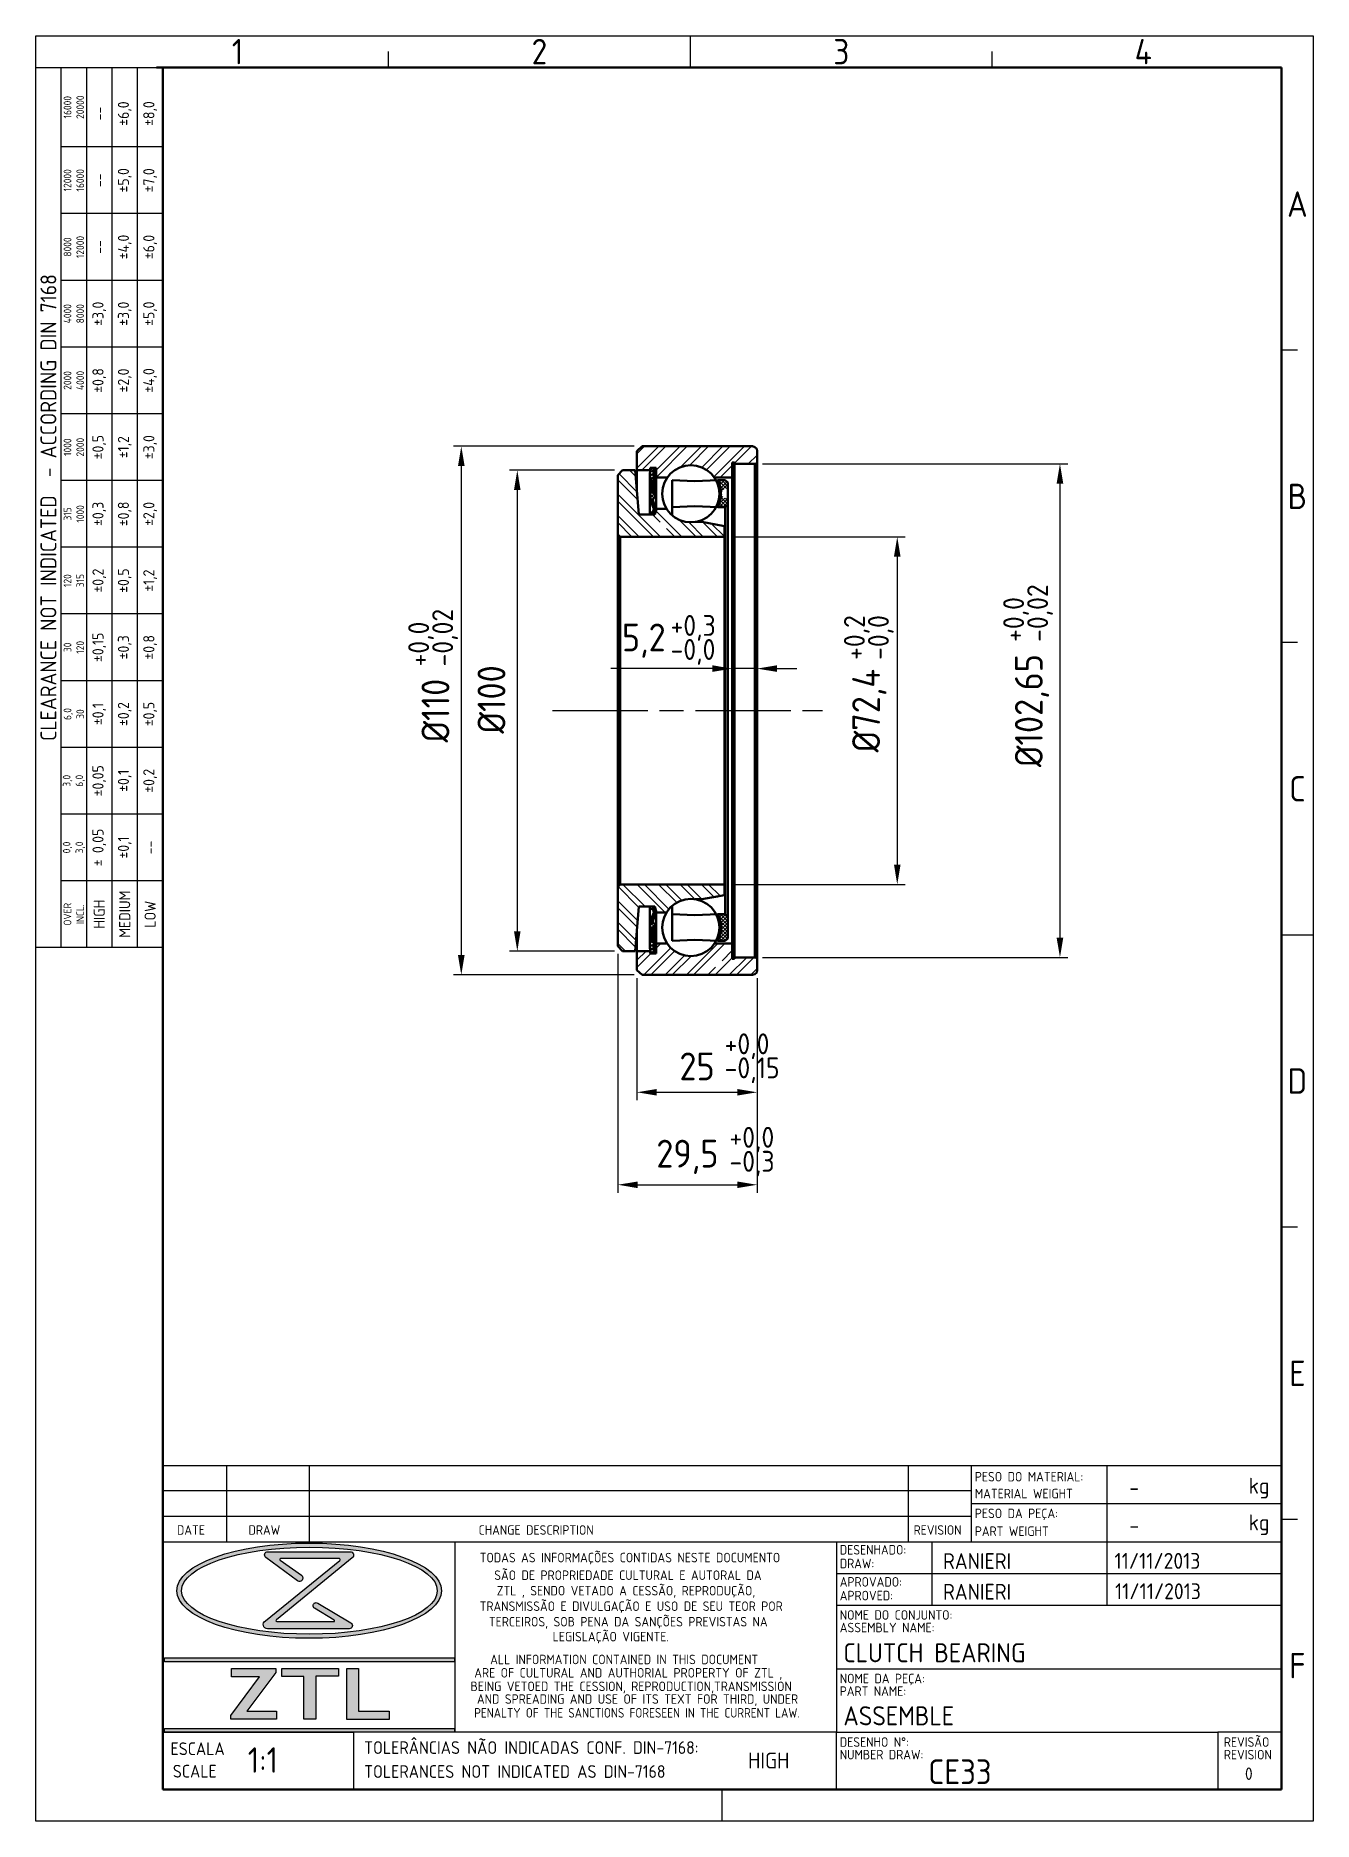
# Model space of a CAD drawing. Extents: x 21 to 181, y 31 to 256.
import ezdxf
from ezdxf.enums import TextEntityAlignment as Align

# ---------------------------------------------------------------- set-up
doc = ezdxf.new("R2010")
doc.units = 0
doc.linetypes.add('AM_ISO08W050', pattern=[18, 12, -1.5, 3, -1.5])
doc.layers.get('Defpoints').update_dxf_attribs({"linetype": 'CONTINUOUS'})
for name, color, linetype, lineweight in [('AM_0', 7, 'CONTINUOUS', 50), ('AM_4', 3, 'CONTINUOUS', 25), ('AM_7', 4, 'AM_ISO08W050', 25), ('AM_8', 1, 'CONTINUOUS', 25), ('AM_BOR', 7, 'CONTINUOUS', 50)]:
    doc.layers.add(name, color=color, linetype=linetype, lineweight=lineweight)
doc.styles.add('ACISOTS', font='isocp.shx', dxfattribs={"height": 1})
doc.styles.get("Standard").update_dxf_attribs({"font": 'ISOCP.SHX'})
doc.dimstyles.new('AM_ISO', dxfattribs={"dimtxt": 3.5, "dimasz": 2.5, "dimexe": 1, "dimexo": 1, "dimgap": 1.5, "dimtad": 1, "dimdsep": 46, "dimtxsty": 'Standard', "dimcen": 0, "dimclrd": 256, "dimclre": 256, "dimclrt": 2, "dimadec": 0, "dimazin": 2, "dimtp": 0.1, "dimtm": 0.1, "dimtfac": 0.71, "dimtdec": 3, "dimtmove": 0, "dimatfit": 3, "dimfxl": 1, "dimlwd": -1, "dimlwe": -1, "dimarcsym": 0})

# ---------------------------------------------------------------- blocks, each defined once
blk = doc.blocks.new('A4 ZTL')
at = {"layer": 'AM_0'}
for p, q in [((196, 276), (19, 276)), ((20, 276), (20, 5)), ((196, 5), (196, 276)), ((20, 5), (196, 5))]:
    blk.add_line(p, q, dxfattribs=at)
at = {"layer": 'AM_BOR', "color": 135, "lineweight": 25}
for p, q in [((0, 0), (0, 281)), ((0, 281), (201, 281)), ((55.5, 276), (55.5, 278.5)), ((103, 276), (103, 281)), ((150.5, 276), (150.5, 278.5)), ((201, 281), (201, 0)), ((4, 137.5), (4, 276)), ((8, 276), (8, 137.5)), ((12, 276), (12, 137.5)), ((16, 137.5), (16, 276)), ((20, 263.5), (4, 263.5)), ((20, 253), (4, 253)), ((20, 242.5), (4, 242.5)), ((20, 232), (4, 232)), ((198.5, 231.5), (196, 231.5)), ((20, 221.5), (4, 221.5)), ((20, 211), (4, 211)), ((20, 200.5), (4, 200.5)), ((20, 190), (4, 190)), ((198.5, 185.5), (196, 185.5)), ((20, 179.5), (4, 179.5)), ((20, 169), (4, 169)), ((20, 158.5), (4, 158.5)), ((20, 148), (4, 148)), ((196, 139.5), (201, 139.5)), ((198.5, 93.5), (196, 93.5)), ((198.5, 47.5), (196, 47.5)), ((108, 0), (108, 5)), ((201, 0), (0, 0))]:
    blk.add_line(p, q, dxfattribs=at)
blk.add_lwpolyline([(20, 276), (20, 137.5), (0, 137.5), (0, 276)], close=True, dxfattribs=at)
at = {"layer": 'AM_BOR', "color": 135, "lineweight": 25, "style": 'ACISOTS'}
for s, p in [('1', (31.75, 278.5)), ('2', (79.25, 278.5)), ('3', (126.75, 278.5)), ('4', (174.25, 278.5)), ('A', (198.5, 254.5)), ('B', (198.5, 208.5)), ('C', (198.5, 162.5)), ('D', (198.5, 116.5)), ('E', (198.5, 70.5)), ('F', (198.5, 24.5))]:
    blk.add_text(s, height=4, dxfattribs=at).set_placement(p, align=Align.MIDDLE)
at = {"layer": 'AM_BOR', "color": 135, "lineweight": 25, "attachment_point": 5, "rotation": 90}
for s, insert, char_height, width in [('16000\\P20000', (6, 269.75), 1.2, 12.5), ('±6,0', (14, 268.75), 1.75, 10.5), ('±8,0', (18, 268.75), 1.75, 10.5), ('--', (10, 268.75), 1.75, 10.5), ('12000\\P16000', (6, 258.25), 1.2, 10.5), ('--', (10, 258.25), 1.75, 10.5), ('±5,0', (14, 258.25), 1.75, 10.5), ('±7,0', (18, 258.25), 1.75, 10.5), ('8000\\P12000', (6, 247.75), 1.2, 10.5), ('--', (10, 247.75), 1.75, 10.5), ('±4,0', (14, 247.75), 1.75, 10.5), ('±6,0', (18, 247.75), 1.75, 10.5), ('{\\Fisocp.shx|c0;CLEARANCE NOT INDICATED  - ACCORDING DIN 7168}', (2, 206.75), 2.5, 138.5), ('±3,0', (10, 237.25), 1.75, 10.5), ('±3,0', (14, 237.25), 1.75, 10.5), ('±5,0', (18, 237.25), 1.75, 10.5), ('4000\\P8000', (6, 237.25), 1.2, 10.5), ('2000\\P4000', (6, 226.75), 1.2, 10.5), ('±0,8', (10, 226.75), 1.75, 10.5), ('±2,0', (14, 226.75), 1.75, 10.5), ('±4,0', (18, 226.75), 1.75, 10.5), ('1000\\P2000', (6, 216.25), 1.2, 10.5), ('±0,5', (10, 216.25), 1.75, 10.5), ('±1,2', (14, 216.25), 1.75, 10.5), ('±3,0', (18, 216.25), 1.75, 10.5), ('315\\P1000', (6, 205.75), 1.2, 10.5), ('±0,3', (10, 205.75), 1.75, 10.5), ('±0,8', (14, 205.75), 1.75, 10.5), ('±2,0', (18, 205.75), 1.75, 10.5), ('±0,2', (10, 195.25), 1.75, 10.5), ('±0,5', (14, 195.25), 1.75, 10.5), ('±1,2', (18, 195.25), 1.75, 10.5), ('120\\P315', (6, 195.25), 1.2, 10.5), ('30\\P120', (6, 184.75), 1.2, 10.5), ('±0,15', (10, 184.75), 1.75, 10.5), ('±0,3', (14, 184.75), 1.75, 10.5), ('±0,8', (18, 184.75), 1.75, 10.5), ('6,0\\P30', (6, 174.25), 1.2, 10.5), ('±0,1', (10, 174.25), 1.75, 10.5), ('±0,2', (14, 174.25), 1.75, 10.5), ('±0,5', (18, 174.25), 1.75, 10.5), ('±0,05', (10, 163.75), 1.75, 10.5), ('3,0\\P6,0', (6, 163.75), 1.2, 10.5), ('±0,1', (14, 163.75), 1.75, 10.5), ('±0,2', (18, 163.75), 1.75, 10.5), ('± 0,05', (10, 153.25), 1.75, 10.5), ('\\pt4.79529;±0,1', (14, 153.25), 1.75, 10.5), ('0,0\\P3,0', (6, 153.25), 1.2, 10.5), ('--', (18, 153.25), 1.75, 10.5), ('MEDIUM', (14, 142.75), 1.75, 10.5), ('{\\Fisocp.shx|c0;OVER\\PINCL.}', (6, 142.75), 1.2, 10.5), ('HIGH', (10, 142.75), 1.75, 10.5), ('LOW', (18, 142.75), 1.75, 10.5)]:
    blk.add_mtext(s, dxfattribs=dict(at, insert=insert, char_height=char_height, width=width))
blk = doc.blocks.new('LEGENDAZTL-1')
at = {"layer": 'AM_8'}
h = blk.add_hatch(color=135, dxfattribs=at)
edge = h.paths.add_edge_path()
edge.add_ellipse((23.01, 31.29), major_axis=(20.82, 0), ratio=0.359907, start_angle=191.4592, end_angle=452.8175)
edge.add_ellipse((23.01, 31.29), major_axis=(20.82, 0), ratio=0.359907, start_angle=92.8175, end_angle=191.4592)
edge = h.paths.add_edge_path(flags=16)
edge.add_ellipse((23.07, 31.29), major_axis=(20.11, 0), ratio=0.340664, start_angle=93.067, end_angle=371.4592)
edge.add_ellipse((23.07, 31.29), major_axis=(20.11, 0), ratio=0.340664, start_angle=11.4592, end_angle=93.067)
h = blk.add_hatch(color=135, dxfattribs=at)
edge = h.paths.add_edge_path()
edge.add_line((27.86, 36.04), (16.14, 26.55))
edge.add_arc((16.46, 25.96), 0.662, 118.1409, 270)
edge.add_line((16.46, 25.3), (29.34, 25.3))
edge.add_arc((29.33, 25.79), 0.488, 271.9685, 418.9108)
edge.add_line((29.58, 26.21), (24.36, 29.35))
edge.add_arc((24.11, 28.95), 0.475, 58.6682, 238.8052)
edge.add_line((23.87, 28.54), (26.98, 26.65))
edge.add_arc((26.92, 26.56), 0.12, -90, 54.6545, ccw=False)
edge.add_line((26.92, 26.44), (17.93, 26.44))
edge.add_arc((17.96, 26.6), 0.167, 129.2364, 260.8226, ccw=False)
edge.add_line((17.86, 26.73), (29.79, 36.47))
edge.add_arc((29.47, 36.9), 0.529, 306.0702, 450)
edge.add_line((29.47, 37.43), (16.54, 37.43))
edge.add_arc((16.52, 36.92), 0.513, 87.7272, 233.7471)
edge.add_line((16.21, 36.5), (21.18, 32.86))
edge.add_arc((21.5, 33.28), 0.527, 232.4714, 414.7334)
edge.add_line((21.81, 33.71), (18.46, 36.07))
edge.add_arc((18.53, 36.2), 0.144, 90, 242.5235, ccw=False)
edge.add_line((18.53, 36.35), (27.78, 36.35))
edge.add_arc((27.75, 36.17), 0.176, -50.9964, 80.7655, ccw=False)
for points in [[(0.28, 20.1), (45.87, 20.1), (45.87, 20.7), (0.28, 20.7)], [(10.71, 11.65), (10.71, 11.05), (17.9, 11.05), (17.9, 12.32), (13.24, 12.32), (17.77, 18.44), (17.77, 19.04), (10.78, 19.04), (10.78, 17.71), (15.21, 17.71)], [(18.7, 17.78), (22.17, 17.78), (22.17, 11.05), (24.07, 11.05), (24.07, 17.84), (27.63, 17.84), (27.63, 19.04), (18.7, 19.04)], [(35.62, 11.02), (35.62, 12.32), (30.79, 12.32), (30.79, 19.04), (28.93, 19.04), (28.93, 11.02)], [(45.87, 9.6), (0.28, 9.6), (0.28, 9), (45.87, 9)]]:
    blk.add_hatch(color=135, dxfattribs=at).paths.add_polyline_path(points)
at = {"layer": 'AM_8', "color": 135}
for p, q in [((0, 51), (176, 51)), ((0, 51), (0, 0)), ((10, 51), (10, 39)), ((23, 51), (23, 39)), ((117.25, 51), (117.25, 39)), ((127.25, 39), (127.25, 51)), ((148.5, 51), (148.5, 45)), ((176, 0), (176, 51)), ((127.25, 47), (0, 47)), ((127.25, 45), (176, 45)), ((148.5, 45), (148.5, 39)), ((0, 43), (127.25, 43)), ((0, 39), (106, 39)), ((16.54, 37.43), (29.47, 37.43)), ((45.93, 39), (45.93, 9)), ((106, 39), (106, 20)), ((106, 39), (176, 39)), ((121, 39), (121, 29)), ((148.5, 39), (148.5, 29)), ((106, 34), (176, 34)), ((106, 29), (176, 29)), ((0.28, 20.1), (0.28, 20.7)), ((0.28, 20.7), (45.87, 20.7)), ((45.87, 20.1), (0.28, 20.1)), ((45.87, 20.7), (45.87, 20.1)), ((106, 20), (106, 9)), ((10.71, 11.65), (15.21, 17.71)), ((10.78, 17.71), (10.78, 19.04)), ((10.78, 19.04), (17.77, 19.04)), ((15.21, 17.71), (10.78, 17.71)), ((17.77, 18.44), (13.24, 12.32)), ((17.77, 19.04), (17.77, 18.44)), ((18.7, 17.78), (18.7, 19.04)), ((18.7, 19.04), (27.63, 19.04)), ((22.17, 17.78), (18.7, 17.78)), ((22.17, 11.05), (22.17, 17.78)), ((24.07, 17.84), (24.07, 11.05)), ((27.63, 17.84), (24.07, 17.84)), ((27.63, 19.04), (27.63, 17.84)), ((28.93, 11.02), (28.93, 19.04)), ((28.93, 19.04), (30.79, 19.04)), ((30.79, 19.04), (30.79, 12.32)), ((106, 19), (176, 19)), ((10.71, 11.05), (10.71, 11.65)), ((13.24, 12.32), (17.9, 12.32)), ((17.9, 12.32), (17.9, 11.05)), ((30.79, 12.32), (35.62, 12.32)), ((35.62, 12.32), (35.62, 11.02)), ((0, 9), (30, 9)), ((106, 9), (0, 9)), ((0.28, 9.6), (45.87, 9.6)), ((0.28, 9), (0.28, 9.6)), ((45.87, 9), (0.28, 9)), ((17.9, 11.05), (10.71, 11.05)), ((24.07, 11.05), (22.17, 11.05)), ((35.62, 11.02), (28.93, 11.02)), ((30, 9), (30, 0)), ((45.87, 9.6), (45.87, 9)), ((106, 0), (106, 9)), ((106, 9), (166, 9)), ((176, 9), (166, 9)), ((166, 9), (166, 0)), ((0, 0), (176, 0))]:
    blk.add_line(p, q, dxfattribs=at)
blk.add_lwpolyline([(16.54, 37.43), (29.47, 37.43, -0.726075), (29.79, 36.47), (17.86, 26.73, 0.646844), (17.93, 26.44), (26.92, 26.44, 0.730915), (26.98, 26.65), (23.87, 28.54, -1.001197), (24.36, 29.35), (29.58, 26.21, -0.746343), (29.34, 25.3), (16.46, 25.3, -0.780296), (16.14, 26.55), (27.86, 36.04, 0.647932), (27.78, 36.35), (18.53, 36.35, 0.78497), (18.46, 36.07), (21.81, 33.71, -1.019937), (21.18, 32.86), (16.21, 36.5, -0.740095), (16.54, 37.43, -0.257794)], format="xyb", dxfattribs=at)
for centre, major_axis, ratio in [((23.01, 31.29), (-20.82, 0), 0.359907), ((23.07, 31.29), (-20.11, 0), 0.340664)]:
    blk.add_ellipse(centre, major_axis=major_axis, ratio=ratio, dxfattribs=at)
for s, height, p in [('PESO DO MATERIAL:', 1.5, (127.75, 48.48)), ('kg', 2.5, (170.83, 46.56)), ('MATERIAL WEIGHT', 1.5, (127.75, 45.82)), ('PESO DA PEÇA:', 1.5, (127.75, 42.71)), ('kg', 2.5, (170.83, 40.79)), ('DATE', 1.5, (2.22, 40.09)), ('DRAW', 1.5, (13.48, 40.09)), ('CHANGE DESCRIPTION', 1.5, (49.68, 40.09)), ('REVISION', 1.5, (118.12, 40.09)), ('PART WEIGHT', 1.5, (127.75, 39.91)), ('TODAS AS INFORMAÇÕES CONTIDAS NESTE DOCUMENTO', 1.5, (49.85, 35.75)), ('DESENHADO:', 1.5, (106.5, 36.98)), ('SÃO DE PROPRIEDADE CULTURAL E AUTORAL DA', 1.5, (52.14, 32.98)), ('DRAW:', 1.5, (106.5, 34.82)), ('ZTL , SENDO VETADO A CESSÃO, REPRODUÇÃO,', 1.5, (52.53, 30.54)), ('APROVADO:', 1.5, (106.5, 31.93)), ('APROVED:', 1.5, (106.5, 29.77)), ('TRANSMISSÃO E DIVULGAÇÃO E USO DE SEU TEOR POR', 1.5, (49.85, 28.1)), ('NOME DO CONJUNTO:', 1.5, (106.5, 26.72)), ('TERCEIROS, SOB PENA DA SANÇÕES PREVISTAS NA', 1.5, (51.3, 25.66)), ('ASSEMBLY NAME:', 1.5, (106.5, 24.74)), ('LEGISLAÇÃO VIGENTE.', 1.5, (61.33, 23.31)), ('ALL INFORMATION CONTAINED IN THIS DOCUMENT', 1.5, (51.5, 19.72)), ('BEING VETOED THE CESSION, REPRODUCTION,TRANSMISSION', 1.5, (48.41, 15.49)), ('ARE OF CULTURAL AND AUTHORIAL PROPERTY OF ZTL ,', 1.5, (49, 17.62)), ('NOME DA PEÇA:', 1.5, (106.5, 16.72)), ('AND SPREADING AND USE OF ITS TEXT FOR THIRD, UNDER', 1.5, (49.42, 13.49)), ('PART NAME:', 1.5, (106.5, 14.74)), ('REVISÃO', 1.5, (166.93, 6.72)), ('ESCALA', 2, (1.21, 5.42)), ('TOLERÂNCIAS NÃO INDICADAS CONF. DIN-7168:', 2, (31.66, 5.6)), ('DESENHO N%%d:', 1.5, (106.5, 6.72)), ('NUMBER DRAW:', 1.5, (106.5, 4.74)), ('REVISION', 1.5, (166.93, 4.74)), ('SCALE', 2, (1.57, 1.88)), ('TOLERANCES NOT INDICATED AS DIN-7168', 2, (31.66, 1.83))]:
    blk.add_text(s, height=height, dxfattribs=at).set_placement(p)
at = {"layer": 'AM_8', "color": 135, "width": 0.95}
blk.add_text('PENALTY OF THE SANCTIONS FORESEEN IN THE CURRENT LAW.', height=1.5, dxfattribs=at).set_placement((48.99, 11.32))
at = {"layer": 'AM_8', "color": 135}
for tag, p in [('PESO1', (152.06, 47.53)), ('PESO', (152.06, 41.58))]:
    blk.add_attdef(tag, text='', height=2.5, dxfattribs=at).set_placement(p, align=Align.MIDDLE_LEFT)
for tag, p, height in [('DESN.', (122.75, 34.7), 2.5), ('DATADES', (149.73, 34.73), 2.5), ('APROV', (122.75, 29.87), 2.5), ('DATAAPROV', (149.81, 29.95), 2.5), ('CONJUNTO', (107.07, 20.02), 3), ('PEÇA', (107.07, 10.1), 3), ('NºDESENHO', (120.41, 0.84), 3.91)]:
    blk.add_attdef(tag, p, '', height=height, dxfattribs=at)
at = {"layer": 'AM_8', "color": 135, "style": 'ACISOTS'}
for tag, p, height in [('GEN-TITLE-SCA{12.7}', (13.36, 2.64), 4), ('GEN-TITLE-DWG{30.6}', (92.5, -2.65), 2)]:
    blk.add_attdef(tag, p, '', height=height, dxfattribs=at)
at = {"layer": 'AM_8', "color": 135}
for tag, height, p in [('TOL.N.IND', 2.5, (95.33, 4.56)), ('REV.', 1.96, (170.86, 2.49))]:
    blk.add_attdef(tag, text='', height=height, dxfattribs=at).set_placement(p, align=Align.MIDDLE_CENTER)
blk = doc.blocks.new('*D48')
at = {"layer": 'AM_4', "transparency": 16777216}
for p, q in [((95.88, 204.05), (73.13, 204.05)), ((74.13, 201.55), (74.13, 140)), ((95.88, 137.5), (73.13, 137.5))]:
    blk.add_line(p, q, dxfattribs=at)
for points in [[(73.71, 201.55), (74.55, 201.55), (74.13, 204.05)], [(73.71, 140), (74.55, 140), (74.13, 137.5)]]:
    blk.add_solid(points, dxfattribs=at)
at = {"layer": 'Defpoints', "color": 0, "transparency": 16777216}
for p in [(96.88, 204.05), (74.13, 137.5), (96.88, 137.5)]:
    blk.add_point(p, dxfattribs=at)
at = {"layer": 'AM_4', "transparency": 16777216, "insert": (70.88, 170.77), "char_height": 3.5, "attachment_point": 5, "rotation": 90}
blk.add_mtext('%%C110', dxfattribs=at)
blk = doc.blocks.new('*D49')
at = {"layer": 'AM_4', "transparency": 16777216}
for p, q in [((93.42, 201.04), (80.18, 201.04)), ((81.18, 198.54), (81.18, 143)), ((93.42, 140.5), (80.18, 140.5))]:
    blk.add_line(p, q, dxfattribs=at)
for points in [[(80.76, 198.54), (81.59, 198.54), (81.18, 201.04)], [(80.76, 143), (81.59, 143), (81.18, 140.5)]]:
    blk.add_solid(points, dxfattribs=at)
at = {"layer": 'Defpoints', "color": 0, "transparency": 16777216}
for p in [(94.42, 201.04), (81.18, 140.5), (94.42, 140.5)]:
    blk.add_point(p, dxfattribs=at)
at = {"layer": 'AM_4', "transparency": 16777216, "insert": (77.93, 172.18), "char_height": 3.5, "attachment_point": 5, "rotation": 90}
blk.add_mtext('%%C100', dxfattribs=at)
blk = doc.blocks.new('*D50')
at = {"layer": 'AM_4', "transparency": 16777216}
for p, q in [((112.06, 201.85), (150.48, 201.85)), ((149.48, 199.35), (149.48, 142.2)), ((112.06, 139.7), (150.48, 139.7))]:
    blk.add_line(p, q, dxfattribs=at)
for points in [[(149.06, 199.35), (149.9, 199.35), (149.48, 201.85)], [(149.06, 142.2), (149.9, 142.2), (149.48, 139.7)]]:
    blk.add_solid(points, dxfattribs=at)
at = {"layer": 'Defpoints', "color": 0, "transparency": 16777216}
for p in [(111.06, 201.85), (111.06, 139.7), (149.48, 139.7)]:
    blk.add_point(p, dxfattribs=at)
at = {"layer": 'AM_4', "transparency": 16777216, "insert": (145.97, 170.77), "char_height": 3.5, "attachment_point": 5, "rotation": 90}
blk.add_mtext('%%C102,65', dxfattribs=at)
blk = doc.blocks.new('*D51')
at = {"layer": 'AM_4', "transparency": 16777216}
for p, q in [((108.25, 192.66), (130, 192.66)), ((129, 190.16), (129, 151.39)), ((108.25, 148.89), (130, 148.89))]:
    blk.add_line(p, q, dxfattribs=at)
for points in [[(128.59, 190.16), (129.42, 190.16), (129, 192.66)], [(128.59, 151.39), (129.42, 151.39), (129, 148.89)]]:
    blk.add_solid(points, dxfattribs=at)
at = {"layer": 'Defpoints', "color": 0, "transparency": 16777216}
for p in [(107.25, 192.66), (107.25, 148.89), (129, 148.89)]:
    blk.add_point(p, dxfattribs=at)
at = {"layer": 'AM_4', "transparency": 16777216, "insert": (125.49, 170.77), "char_height": 3.5, "attachment_point": 5, "rotation": 90}
blk.add_mtext('%%C72,4', dxfattribs=at)
blk = doc.blocks.new('*D52')
at = {"layer": 'AM_4', "transparency": 16777216}
for p, q in [((96.24, 137.09), (96.24, 121.72)), ((111.36, 137.09), (111.36, 121.72)), ((98.74, 122.72), (108.86, 122.72))]:
    blk.add_line(p, q, dxfattribs=at)
for points in [[(98.74, 123.14), (98.74, 122.31), (96.24, 122.72)], [(108.86, 123.14), (108.86, 122.31), (111.36, 122.72)]]:
    blk.add_solid(points, dxfattribs=at)
at = {"layer": 'Defpoints', "color": 0, "transparency": 16777216}
for p in [(96.24, 138.09), (111.36, 138.09), (111.36, 122.72)]:
    blk.add_point(p, dxfattribs=at)
at = {"layer": 'AM_4', "transparency": 16777216, "insert": (103.8, 125.98), "char_height": 3.5, "attachment_point": 5}
blk.add_mtext('25', dxfattribs=at)
blk = doc.blocks.new('*D53')
at = {"layer": 'AM_4', "transparency": 16777216}
for p, q in [((93.83, 140.14), (93.83, 110.08)), ((111.36, 136.09), (111.36, 110.08)), ((96.33, 111.08), (108.86, 111.08))]:
    blk.add_line(p, q, dxfattribs=at)
for points in [[(96.33, 111.49), (96.33, 110.66), (93.83, 111.08)], [(108.86, 111.49), (108.86, 110.66), (111.36, 111.08)]]:
    blk.add_solid(points, dxfattribs=at)
at = {"layer": 'Defpoints', "color": 0, "transparency": 16777216}
for p in [(93.83, 141.14), (111.36, 137.09), (111.36, 111.08)]:
    blk.add_point(p, dxfattribs=at)
at = {"layer": 'AM_4', "transparency": 16777216, "insert": (102.59, 114.59), "char_height": 3.5, "attachment_point": 5}
blk.add_mtext('29,5', dxfattribs=at)
blk = doc.blocks.new('*D54')
at = {"layer": 'AM_4', "transparency": 16777216}
for p, q in [((105.72, 176.06), (92.96, 176.06)), ((108.22, 171.77), (108.22, 177.06)), ((111.36, 176.06), (108.22, 176.06)), ((111.36, 171.77), (111.36, 177.06)), ((113.86, 176.06), (116.36, 176.06))]:
    blk.add_line(p, q, dxfattribs=at)
for points in [[(105.72, 176.48), (105.72, 175.65), (108.22, 176.06)], [(113.86, 176.48), (113.86, 175.65), (111.36, 176.06)]]:
    blk.add_solid(points, dxfattribs=at)
at = {"layer": 'Defpoints', "color": 0, "transparency": 16777216}
for p in [(111.36, 176.06), (108.22, 170.77), (111.36, 170.77)]:
    blk.add_point(p, dxfattribs=at)
at = {"layer": 'AM_4', "transparency": 16777216, "insert": (97.1, 179.58), "char_height": 3.5, "attachment_point": 5}
blk.add_mtext('5,2', dxfattribs=at)

msp = doc.modelspace()

# ---------------------------------------------------------------- hatches: boundary and pattern name
at = {"layer": 'AM_4'}
h = msp.add_hatch(dxfattribs=at)
h.set_pattern_fill('ANSI32', color=1, scale=0.2)
h.paths.add_polyline_path([(111.356, 203.455), (111.313, 203.751), (111.059, 203.962), (110.763, 204.048), (96.878, 204.048), (96.243, 203.455), (96.243, 201.042), (97.894, 201.042), (97.894, 201.338), (98.656, 201.338), (98.656, 200.111), (100.01, 200.111), (100.01, 200.055, -0.5461569), (106.064, 199.99), (106.064, 200.111), (108.223, 200.111), (108.223, 202.015), (108.52, 202.015), (108.52, 201.846), (111.059, 201.846), (111.356, 201.931)])
h.paths.add_polyline_path([(105.745, 139.051, -0.6399625), (106.775, 139.526), (108.223, 141.223), (108.223, 141.435), (106.064, 141.435), (106.064, 141.556, -0.5461569), (100.01, 141.491), (100.01, 141.435), (98.656, 141.435), (98.656, 140.334), (98.656, 140.208), (97.894, 140.208), (97.894, 140.504), (96.243, 140.504), (96.243, 138.091), (96.878, 137.498), (110.763, 137.498), (111.059, 137.584), (111.313, 137.795), (111.356, 138.091), (111.356, 139.615), (111.059, 139.7), (108.52, 139.7), (108.52, 139.531), (108.223, 139.531), (108.223, 141.223), (106.775, 139.526, -0.2195401), (106.995, 139.051, -1)])
h = msp.add_hatch(dxfattribs=at)
h.set_pattern_fill('ANSI32', color=1, scale=0.2, angle=90)
h.paths.add_polyline_path([(99.964, 196.173), (98.698, 196.173), (98.486, 195.454), (96.455, 195.454), (96.031, 201.042), (94.422, 201.042), (93.83, 200.407), (93.83, 193.761), (93.83, 192.956), (94.126, 192.66), (107.249, 192.66), (107.249, 194.014), (104.413, 194.523), (103.571, 194.523, -0.3004802)])
h.paths.add_polyline_path([(100.015, 193.907, -1), (98.765, 193.907, -1)], flags=16)
h.paths.add_polyline_path([(103.571, 147.023), (104.413, 147.023), (107.249, 147.532), (107.249, 148.886), (94.126, 148.886), (93.83, 148.59), (93.83, 147.785), (93.83, 141.139), (94.422, 140.504), (96.031, 140.504), (96.455, 146.092), (98.486, 146.092), (98.698, 145.373), (99.964, 145.373, -0.3004802)])
h = msp.add_hatch(dxfattribs=at)
h.set_pattern_fill('ANSI37', color=1, scale=0.1, angle=90)
h.paths.add_polyline_path([(98.359, 201.212), (98.147, 201.338), (98.02, 201.338), (97.851, 200.66), (97.851, 200.025), (98.063, 199.772), (98.063, 198.163), (97.851, 198.163), (97.851, 197.908), (98.063, 197.02), (98.147, 196.723), (98.19, 196.597), (98.359, 196.173, -0.4020233), (97.978, 195.708), (97.851, 195.665), (97.894, 195.454), (98.02, 195.454), (98.19, 195.496, 0.2990303), (98.613, 196.173), (98.443, 196.682), (98.275, 197.148, -0.3835489), (98.443, 197.612), (98.656, 197.612), (98.656, 197.908), (98.359, 197.908)])
h.paths.add_polyline_path([(98.359, 143.638), (98.656, 143.638), (98.656, 143.934), (98.443, 143.934, -0.3835489), (98.275, 144.398), (98.443, 144.864), (98.613, 145.373, 0.2990303), (98.19, 146.05), (98.02, 146.092), (97.894, 146.092), (97.851, 145.881), (97.978, 145.838, -0.4020233), (98.359, 145.373), (98.19, 144.949), (98.147, 144.823), (98.063, 144.526), (97.851, 143.638), (97.851, 143.383), (98.063, 143.383), (98.063, 141.774), (97.851, 141.521), (97.851, 140.886), (98.02, 140.208), (98.147, 140.208), (98.359, 140.334)])
h.paths.add_polyline_path([(107.672, 144.864), (107.335, 145.16), (106.404, 145.16, -0.2359745), (106.403, 141.774), (107.335, 141.774), (107.672, 142.071)])
h.paths.add_polyline_path([(107.672, 199.475), (107.335, 199.772), (106.403, 199.772, -0.2359745), (106.404, 196.386), (107.335, 196.386), (107.672, 196.682), (107.672, 197.491, -0.4787055), (106.914, 198.101, -0.4787055), (107.672, 198.712)])

# ---------------------------------------------------------------- linework, layer by layer
at = {"layer": 'AM_0'}
for p, q in [((96.243, 203.455), (96.878, 204.048)), ((96.243, 203.455), (96.878, 204.048)), ((96.243, 203.455), (96.243, 201.042)), ((110.763, 204.048), (96.878, 204.048)), ((111.059, 203.962), (110.763, 204.048)), ((111.313, 203.751), (111.059, 203.962)), ((111.356, 203.455), (111.313, 203.751)), ((111.356, 203.455), (111.356, 170.773)), ((94.422, 201.042), (93.83, 200.407)), ((93.83, 200.407), (94.422, 201.042)), ((93.83, 200.407), (93.83, 193.761)), ((93.83, 193.761), (93.83, 200.407)), ((94.422, 201.042), (96.031, 201.042)), ((96.031, 201.042), (96.455, 195.454)), ((96.243, 198.248), (96.243, 201.042)), ((96.243, 201.042), (97.894, 201.042)), ((97.851, 200.66), (98.02, 201.338)), ((97.851, 200.66), (97.851, 200.025)), ((98.656, 201.338), (97.894, 201.338)), ((97.894, 201.338), (97.894, 201.042)), ((97.894, 201.042), (97.894, 200.873)), ((98.147, 201.338), (98.02, 201.338)), ((98.359, 201.212), (98.147, 201.338)), ((98.359, 201.212), (98.359, 197.908)), ((98.656, 201.212), (98.359, 201.212)), ((98.656, 201.338), (98.656, 200.111)), ((98.656, 201.212), (98.656, 196.173)), ((98.656, 197.401), (98.656, 201.212)), ((98.656, 201.212), (98.656, 197.612)), ((98.656, 197.612), (98.656, 201.212)), ((98.656, 201.212), (98.656, 197.401)), ((98.656, 201.212), (98.656, 197.612)), ((98.656, 200.111), (98.656, 196.173)), ((100.01, 200.111), (98.656, 200.111)), ((100.01, 200.111), (100.01, 200.055)), ((106.064, 200.111), (106.064, 199.99)), ((108.223, 200.111), (106.064, 200.111)), ((108.223, 202.015), (108.223, 170.773)), ((108.52, 202.015), (108.223, 202.015)), ((108.52, 202.015), (108.52, 170.773)), ((111.059, 201.846), (108.52, 201.846)), ((108.646, 201.846), (108.689, 201.846)), ((108.943, 201.846), (111.059, 201.846)), ((111.059, 201.846), (111.356, 201.931)), ((111.059, 201.846), (111.059, 170.773)), ((98.063, 199.772), (97.851, 200.025)), ((97.851, 200.025), (97.851, 195.454)), ((98.063, 198.163), (97.851, 198.163)), ((98.063, 197.02), (97.851, 197.908)), ((98.063, 199.772), (98.063, 198.163)), ((98.359, 197.908), (98.656, 197.908)), ((98.656, 197.908), (98.656, 197.951)), ((100.688, 196.386), (100.688, 199.772)), ((100.688, 199.772), (103.524, 199.645)), ((103.524, 199.645), (106.403, 199.772)), ((106.403, 199.772), (107.335, 199.772)), ((107.335, 199.772), (107.672, 199.475)), ((107.672, 199.475), (107.672, 196.682)), ((97.851, 195.665), (97.978, 195.708)), ((97.851, 195.665), (97.894, 195.454)), ((98.063, 197.02), (98.147, 196.723)), ((98.19, 196.597), (98.147, 196.723)), ((98.359, 196.173), (98.19, 196.597)), ((98.275, 197.148), (98.443, 196.682)), ((98.656, 197.612), (98.443, 197.612)), ((98.613, 196.173), (98.443, 196.682)), ((98.486, 195.454), (98.698, 196.173)), ((98.656, 196.173), (99.964, 196.173)), ((103.524, 196.512), (100.688, 196.386)), ((100.688, 196.386), (100.688, 195.335)), ((106.403, 196.386), (103.524, 196.512)), ((106.403, 196.386), (107.335, 196.386)), ((107.335, 196.386), (107.672, 196.682)), ((107.335, 196.386), (107.335, 170.773)), ((107.672, 196.682), (107.672, 170.773)), ((93.83, 193.761), (93.83, 170.773)), ((96.455, 195.454), (98.486, 195.454)), ((96.455, 195.454), (98.486, 195.454)), ((97.894, 195.454), (98.02, 195.454)), ((98.02, 195.454), (98.19, 195.496)), ((104.413, 194.523), (103.571, 194.523)), ((103.571, 194.523), (104.413, 194.523)), ((106.36, 194.184), (104.413, 194.523)), ((104.413, 194.523), (107.249, 194.014)), ((107.249, 194.014), (107.249, 170.773)), ((94.126, 192.66), (93.83, 192.956)), ((107.249, 192.66), (94.126, 192.66)), ((94.126, 192.66), (94.126, 170.773)), ((93.83, 147.785), (93.83, 170.773)), ((94.126, 148.886), (94.126, 170.773)), ((107.249, 147.532), (107.249, 170.773)), ((107.335, 145.16), (107.335, 170.773)), ((107.672, 144.864), (107.672, 170.773)), ((108.223, 139.531), (108.223, 170.773)), ((108.52, 139.531), (108.52, 170.773)), ((111.059, 139.7), (111.059, 170.773)), ((111.356, 138.091), (111.356, 170.773)), ((94.126, 148.886), (93.83, 148.59)), ((107.249, 148.886), (94.126, 148.886)), ((93.83, 141.139), (93.83, 147.785)), ((93.83, 147.785), (93.83, 141.139)), ((100.688, 145.16), (100.688, 146.212)), ((104.413, 147.023), (103.571, 147.023)), ((103.571, 147.023), (104.413, 147.023)), ((104.413, 147.023), (107.249, 147.532)), ((106.36, 147.362), (104.413, 147.023)), ((96.031, 140.504), (96.455, 146.092)), ((96.455, 146.092), (98.486, 146.092)), ((96.455, 146.092), (98.486, 146.092)), ((97.851, 141.521), (97.851, 146.092)), ((97.851, 145.881), (97.894, 146.092)), ((97.851, 145.881), (97.978, 145.838)), ((98.063, 144.526), (97.851, 143.638)), ((97.894, 146.092), (98.02, 146.092)), ((98.02, 146.092), (98.19, 146.05)), ((98.063, 144.526), (98.147, 144.823)), ((98.19, 144.949), (98.147, 144.823)), ((98.359, 145.373), (98.19, 144.949)), ((98.275, 144.398), (98.443, 144.864)), ((98.613, 145.373), (98.443, 144.864)), ((98.656, 143.934), (98.443, 143.934)), ((98.486, 146.092), (98.698, 145.373)), ((98.656, 141.435), (98.656, 145.373)), ((98.656, 145.373), (99.964, 145.373)), ((98.656, 140.334), (98.656, 145.373)), ((98.656, 144.145), (98.656, 140.334)), ((98.656, 140.334), (98.656, 144.145)), ((98.656, 140.334), (98.656, 143.934)), ((98.656, 143.934), (98.656, 140.334)), ((98.656, 140.334), (98.656, 143.934)), ((100.688, 145.16), (100.688, 141.774)), ((103.524, 145.034), (100.688, 145.16)), ((106.403, 145.16), (103.524, 145.034)), ((106.403, 145.16), (107.335, 145.16)), ((107.335, 145.16), (107.672, 144.864)), ((107.672, 142.071), (107.672, 144.864)), ((96.243, 143.298), (96.243, 140.504)), ((98.063, 143.383), (97.851, 143.383)), ((98.063, 141.774), (97.851, 141.521)), ((98.063, 141.774), (98.063, 143.383)), ((98.359, 140.334), (98.359, 143.638)), ((98.359, 143.638), (98.656, 143.638)), ((98.656, 143.638), (98.656, 143.595)), ((100.688, 141.774), (103.524, 141.901)), ((103.524, 141.901), (106.403, 141.774)), ((106.403, 141.774), (107.335, 141.774)), ((107.335, 141.774), (107.672, 142.071)), ((94.422, 140.504), (93.83, 141.139)), ((93.83, 141.139), (94.422, 140.504)), ((94.422, 140.504), (96.031, 140.504)), ((96.243, 140.504), (97.894, 140.504)), ((96.243, 138.091), (96.243, 140.504)), ((97.851, 140.886), (97.851, 141.521)), ((97.851, 140.886), (98.02, 140.208)), ((97.894, 140.504), (97.894, 140.673)), ((97.894, 140.208), (97.894, 140.504)), ((98.656, 140.208), (97.894, 140.208)), ((98.147, 140.208), (98.02, 140.208)), ((98.359, 140.334), (98.147, 140.208)), ((98.656, 140.334), (98.359, 140.334)), ((100.01, 141.435), (98.656, 141.435)), ((98.656, 140.208), (98.656, 141.435)), ((100.01, 141.435), (100.01, 141.491)), ((106.064, 141.435), (106.064, 141.556)), ((108.223, 141.435), (106.064, 141.435)), ((108.52, 139.531), (108.223, 139.531)), ((111.059, 139.7), (108.52, 139.7)), ((108.646, 139.7), (108.689, 139.7)), ((108.943, 139.7), (111.059, 139.7)), ((111.059, 139.7), (111.356, 139.615)), ((96.243, 138.091), (96.878, 137.498)), ((96.243, 138.091), (96.878, 137.498)), ((110.763, 137.498), (96.878, 137.498)), ((111.059, 137.584), (110.763, 137.498)), ((111.313, 137.795), (111.059, 137.584)), ((111.356, 138.091), (111.313, 137.795))]:
    msp.add_line(p, q, dxfattribs=at)
for centre in [(103.016, 198.078), (103.016, 143.468)]:
    msp.add_circle(centre, 3.598, dxfattribs=at)
for centre, radius, start, end in [((103.016, 198.078), 3.787, 333.46201, 26.57182), ((97.926, 196.139), 0.434, 276.86781, 4.47291), ((97.886, 196.157), 0.727, 294.70571, 1.29874), ((98.617, 197.287), 0.369, 118.12773, 202.06477), ((97.926, 145.407), 0.434, 355.52709, 83.13219), ((97.886, 145.39), 0.727, 358.70126, 65.29429), ((98.617, 144.26), 0.369, 157.93523, 241.87227), ((103.016, 143.468), 3.787, 333.42818, 26.53799)]:
    msp.add_arc(centre, radius, start, end, dxfattribs=at)
at = {"layer": 'AM_7'}
msp.add_line((85.593, 170.773), (119.593, 170.773), dxfattribs=at)

# ---------------------------------------------------------------- block references
at = {"layer": 'AM_0', "lineweight": 0, "xscale": 0.8, "yscale": 0.8, "zscale": 0.8}
msp.add_blockref('A4 ZTL', (20.565, 30.942), dxfattribs=at)
msp.add_blockref('LEGENDAZTL-1', (36.565, 34.942), dxfattribs=at).add_auto_attribs({'GEN-TITLE-SCA{12.7}': '1:1', 'DATAAPROV': '11/11/2013', 'DATADES': '11/11/2013', 'APROV': 'RANIERI', 'PESO1': '-', 'PEÇA': 'ASSEMBLE', 'CONJUNTO': 'CLUTCH BEARING', 'NºDESENHO': 'CE33', 'REV.': '0', 'TOL.N.IND': 'HIGH', 'DESN.': 'RANIERI', 'PESO': '-'})

# ---------------------------------------------------------------- texts
at = {"layer": 'AM_4', "char_height": 2.625, "attachment_point": 1, "rotation": 90}
for s, insert in [('+0,0', (142.335, 179.423)), ('-0,02', (145.358, 179.423)), ('-0,02', (70.473, 176.337)), ('+0,2', (122.297, 177.156)), ('-0,0', (125.32, 177.156)), ('+0,0', (67.45, 176.337))]:
    msp.add_mtext_dynamic_manual_height_columns(s, width=13.99837, gutter_width=17.5, heights=[0], dxfattribs=dict(at, insert=insert))
at = {"layer": 'AM_4', "char_height": 2.625, "attachment_point": 1}
for s, insert in [('+0,3', (100.472, 182.805)), ('-0,0', (100.472, 179.782)), ('+0,0', (107.273, 130.134)), ('-0,15', (107.273, 127.111)), ('+0,0', (107.88, 118.367)), ('-0,3', (107.88, 115.344))]:
    msp.add_mtext_dynamic_manual_height_columns(s, width=13.99837, gutter_width=17.5, heights=[0], dxfattribs=dict(at, insert=insert))

# ---------------------------------------------------------------- dimensions: what is measured, and where the dimension line sits
at = {"layer": 'AM_4'}
for base, p1, p2, text, picture, middle in [((74.129, 137.498), (96.878, 204.048), (96.878, 137.498), '%%C110', '*D48', (70.879, 170.773)), ((149.48, 139.7), (111.059, 201.846), (111.059, 139.7), '%%C102,65', '*D50', (145.968, 170.773)), ((129.004, 148.886), (107.249, 192.66), (107.249, 148.886), '%%C72,4', '*D51', (125.491, 170.773))]:
    dim = msp.add_linear_dim(base=base, p1=p1, p2=p2, angle=90, text=text, dimstyle='AM_ISO', override={"dimclrt": 256, "dimadec": 2, "dimtp": 0, "dimtm": 0.12, "dimtdec": 2}, dxfattribs=at)
    dim.commit()
    dim.dimension.update_dxf_attribs({"geometry": picture, "text_midpoint": middle})
dim = msp.add_linear_dim(base=(81.176, 140.504), p1=(94.422, 201.042), p2=(94.422, 140.504), angle=90, text='%%C100', dimstyle='AM_ISO', override={"dimclrt": 256, "dimadec": 2, "dimtp": 0, "dimtm": 0.12, "dimtdec": 2}, dxfattribs=at)
dim.commit()
dim.dimension.update_dxf_attribs({"geometry": '*D49', "text_midpoint": (81.176, 172.182), "dimtype": 160})
dim = msp.add_linear_dim(base=(111.356, 176.062), p1=(108.223, 170.773), p2=(111.356, 170.773), text='5,2', dimstyle='AM_ISO', override={"dimclrt": 256, "dimadec": 2, "dimtp": 0, "dimtm": 0.12, "dimtdec": 2}, dxfattribs=at)
dim.commit()
dim.dimension.update_dxf_attribs({"geometry": '*D54', "text_midpoint": (97.102, 176.062), "dimtype": 160})
for base, p1, p2, text, picture, middle in [((111.356, 111.077), (93.83, 141.139), (111.356, 137.091), '29,5', '*D53', (102.593, 114.589)), ((111.356, 122.725), (96.243, 138.091), (111.356, 138.091), '25', '*D52', (103.8, 125.975))]:
    dim = msp.add_linear_dim(base=base, p1=p1, p2=p2, text=text, dimstyle='AM_ISO', override={"dimclrt": 256, "dimadec": 2, "dimtp": 0, "dimtm": 0.12, "dimtdec": 2}, dxfattribs=at)
    dim.commit()
    dim.dimension.update_dxf_attribs({"geometry": picture, "text_midpoint": middle})

doc.saveas('drawing.dxf')
